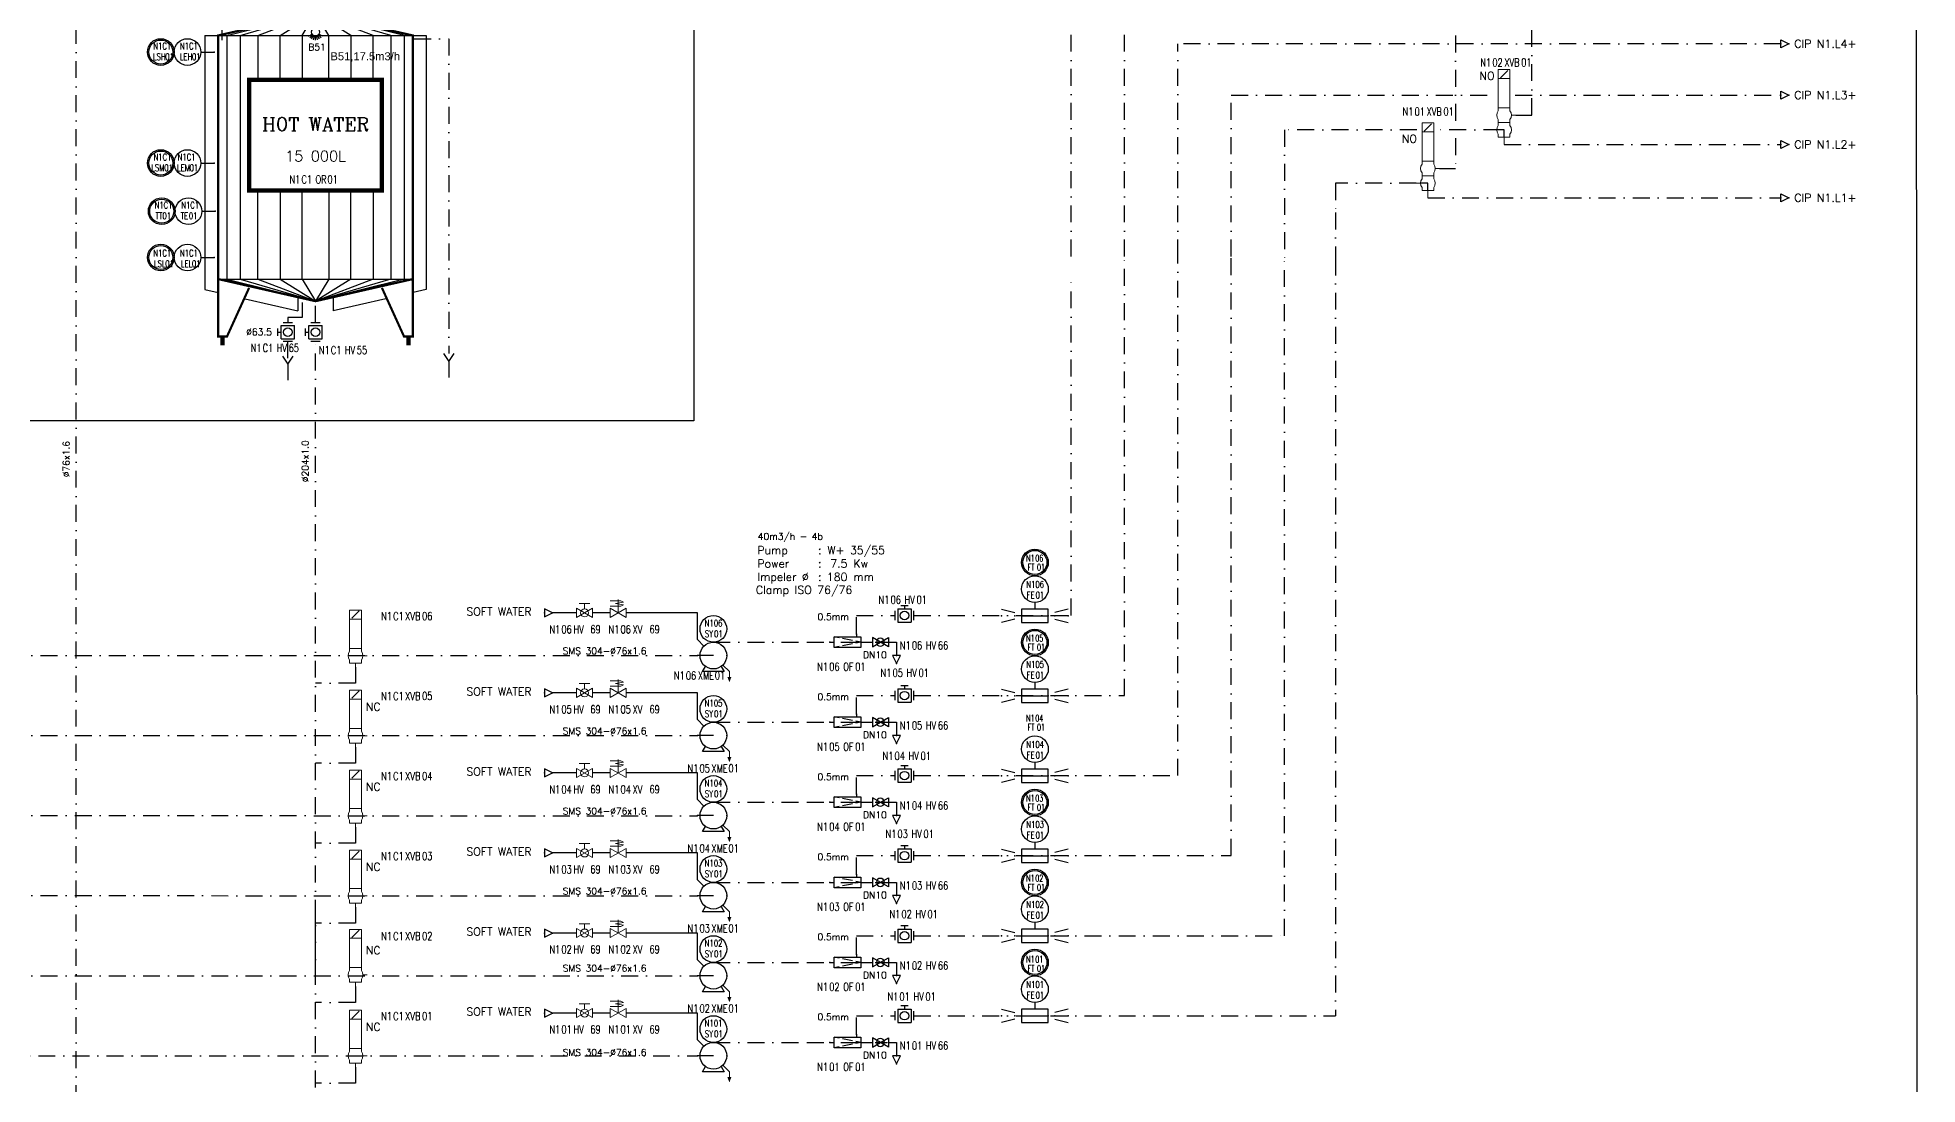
# Model space of a CAD drawing. Header units: inches. Extents: x 23270 to 25019, y 26221 to 27412.
# Drawn here: x 24314 to 25019, y 26542 to 26934 of the extents above; entities that cross this region are included whole.
import ezdxf
from ezdxf.enums import TextEntityAlignment as Align

# ---------------------------------------------------------------- set-up
doc = ezdxf.new("R2010")
doc.units = ezdxf.units.IN
doc.header["$MEASUREMENT"] = 0
for name, pattern in [('ACAD_ISO02W100', [15, 12, -3]), ('DASHDOT', [25.4, 12.7, -6.35, 0, -6.35]), ('DASHDOT2', [12.7, 6.35, -3.175, 0, -3.175])]:
    doc.linetypes.add(name, pattern=pattern)
for name, color, linetype, lineweight in [('19 Pipe Process', 30, 'Continuous', 30), ('31 Equipment', 7, 'Continuous', 9), ('33 Instruments Labels', 7, 'Continuous', 9), ('40 TXT Data', 7, 'Continuous', 9)]:
    doc.layers.add(name, color=color, linetype=linetype, lineweight=lineweight)
for name, color, linetype in [('DIAMETRE', 7, 'Continuous'), ('FUTUR', 253, 'DASHDOT'), ('LIBELLE-INSTRUM', 7, 'Continuous'), ('MATERIEL-DIVERS', 7, 'Continuous'), ('POMPES', 7, 'Continuous'), ('REPERES', 7, 'Continuous'), ('Skid', 5, 'Continuous'), ('techn-data', 7, 'Continuous'), ('TEXTES', 7, 'Continuous'), ('TITRE', 7, 'Continuous'), ('TUYAUTERIE-EAU UTILITES FROIDE', 142, 'Continuous'), ('TUYAUTERIE-EGOUT', 32, 'Continuous'), ('TUYAUTERIE-NEP', 4, 'DASHDOT2'), ('TUYAUTERIE-PROCESS', 30, 'Continuous'), ('TXT_ENG', 7, 'Continuous'), ('TXT_FR', 7, 'Continuous'), ('VANNES', 7, 'Continuous')]:
    doc.layers.add(name, color=color, linetype=linetype)
doc.layers.get('33 Instruments Labels').off()
doc.layers.get('REPERES').off()
doc.styles.add('ROMANC', font='romanc')
doc.styles.add('ROMANS', font='ROMANS.SHX')
doc.styles.get("Standard").update_dxf_attribs({"font": 'arial.ttf'})

# ---------------------------------------------------------------- blocks, each defined once
blk = doc.blocks.new('FLE23')
at = {"color": 7}
for p, q in [((0, -1.5), (0, 1.5)), ((0, 1.5), (3, 0)), ((3, 0), (0, -1.5))]:
    blk.add_line(p, q, dxfattribs=at)
at = {"layer": 'MATERIEL-DIVERS', "color": 2}
for p in [(0, 0), (3, 0)]:
    blk.add_point(p, dxfattribs=at)
at = {"layer": 'MATERIEL-DIVERS', "color": 7, "extrusion": (-1, 0, 0)}
blk.add_point((0, 0), dxfattribs=at)
at = {"layer": 'MATERIEL-DIVERS', "color": 7, "extrusion": (1, 0, 0)}
blk.add_point((3, 0), dxfattribs=at)
blk = doc.blocks.new('SFILT')
at = {"color": 7}
for p, q in [((-10, 0), (-8.33, 0)), ((1.67, 2), (-8.33, 2)), ((-8.33, 2), (-8.33, -2)), ((-6.5, 1.63), (-8.33, 2)), ((-1.5, 0.63), (-5.17, 1.37)), ((1.67, 0), (-0.17, 0.37)), ((1.67, 0), (-0.17, -0.37)), ((1.67, -2), (1.67, 2)), ((-6.5, -1.63), (-8.33, -2)), ((-8.33, -2), (1.67, -2)), ((-1.5, -0.63), (-5.17, -1.37)), ((0, -3), (0, -2))]:
    blk.add_line(p, q, dxfattribs=at)
at = {"color": 7, "extrusion": (-1, 0, 0)}
blk.add_point((-10, 0), dxfattribs=at)
at = {"color": 7, "extrusion": (0, -1, 0)}
blk.add_point((0, -3), dxfattribs=at)
blk = doc.blocks.new('PUMPCENP')
at = {"color": 7}
for p, q in [((0, 0), (-6, 0)), ((-4.04, -6), (-2.93, -4.05)), ((3.99, -6), (-4.04, -6)), ((2.92, -4.06), (3.99, -6))]:
    blk.add_line(p, q, dxfattribs=at)
blk.add_circle((0, 0), 5, dxfattribs=at)
at = {"color": 7, "extrusion": (-1, 0, 0)}
blk.add_point((-6, 0), dxfattribs=at)
at = {"color": 7, "extrusion": (1, 0, 0)}
blk.add_point((0, 5), dxfattribs=at)
at = {"color": 7, "extrusion": (0, 1, 0)}
blk.add_point((5, 0), dxfattribs=at)
blk = doc.blocks.new('INSTR-M-L-SY')
at = {"layer": 'MATERIEL-DIVERS', "color": 7}
blk.add_circle((0, 0), 5, dxfattribs=at)
blk = doc.blocks.new('INSTR-M-L-FE')
at = {"color": 7}
for p, q in [((0, -5), (0, -7.5)), ((-5, -7.5), (-5, -7.5)), ((-5, -7.5), (-5, -12.5)), ((5, -7.5), (-5, -7.5)), ((-5, -10), (5, -10)), ((-5, -12.5), (5, -12.5)), ((5, -12.5), (5, -7.5))]:
    blk.add_line(p, q, dxfattribs=at)
blk.add_circle((0, 0), 5, dxfattribs=at)
at = {"color": 7, "extrusion": (-1, 0, 0)}
blk.add_point((-5, -10), dxfattribs=at)
at = {"color": 7, "extrusion": (1, 0, 0)}
blk.add_point((5, -10), dxfattribs=at)
blk = doc.blocks.new('INSTR-F-L-FT')
at = {"layer": 'MATERIEL-DIVERS'}
for radius in [5, 4.5]:
    blk.add_circle((0, 0), radius, dxfattribs=at)
blk = doc.blocks.new('CR')
at = {"color": 7}
for p, q in [((-2.5, 2.5), (2.5, 1.25)), ((2.5, 1.25), (2.5, 1.25)), ((2.5, -1.25), (-2.5, -2.5))]:
    blk.add_line(p, q, dxfattribs=at)
at = {"color": 7, "extrusion": (-1, 0, 0)}
blk.add_point((-2.5, 0), dxfattribs=at)
at = {"color": 7, "extrusion": (1, 0, 0)}
blk.add_point((2.5, 0), dxfattribs=at)
blk = doc.blocks.new('INSTR-F-L-LS')
at = {"layer": 'MATERIEL-DIVERS'}
for radius in [5, 4.5]:
    blk.add_circle((0, 0), radius, dxfattribs=at)
at = {"layer": 'LIBELLE-INSTRUM', "style": 'ROMANS', "width": 0.8}
blk.add_attdef('LS?', text='', height=3, dxfattribs=at).set_placement((0, 0), align=Align.MIDDLE)
blk = doc.blocks.new('INSTR-M-L-LE')
at = {"color": 7, "extrusion": (0, -1, 0)}
blk.add_point((0, -10), dxfattribs=at)
at = {"layer": 'MATERIEL-DIVERS', "color": 7}
blk.add_line((0, -5), (0, -10), dxfattribs=at)
blk.add_circle((0, 0), 5, dxfattribs=at)
at = {"layer": 'LIBELLE-INSTRUM', "style": 'ROMANS', "width": 0.8}
blk.add_attdef('LE?', text='', height=3, dxfattribs=at).set_placement((0, 0), align=Align.MIDDLE)
blk = doc.blocks.new('VALVBUTT A BRIDES')
at = {"layer": 'VANNES'}
for p, q in [((-3.5, -1.73), (-3.5, 1.74)), ((-2.5, 2.5), (-2.5, -2.5)), ((-2.5, 2.5), (2.5, 2.5)), ((-1.4, 3.77), (1.4, 3.77)), ((0, 3.77), (0, 2.5)), ((2.5, 2.5), (2.5, -2.5)), ((3.5, -1.73), (3.5, 1.74)), ((-2.5, -2.5), (2.5, -2.5))]:
    blk.add_line(p, q, dxfattribs=at)
blk.add_circle((0, 0), 1.6, dxfattribs=at)
blk = doc.blocks.new('APV-VLV-SSEAT-SW41-3')
at = {"layer": '31 Equipment', "ltscale": 38}
for p, q in [((1.25, 15.25), (-1.25, 12.75)), ((-2, 2.5), (-2, 1.5)), ((2, 2.5), (2, 1.5)), ((2.5, 0), (4, 0)), ((-2, -2.5), (-2, -1.5)), ((2, -2.5), (-2, -2.5)), ((-2, -2.5), (2, -2.5)), ((0, -2.5), (0, -5)), ((2, -2.5), (2, -1.5))]:
    blk.add_line(p, q, dxfattribs=at)
for points in [[(-2, 12.5), (2, 12.5), (2, 15.5), (-2, 15.5)], [(-2, 2.5), (2, 2.5), (2, 12.5), (-2, 12.5)]]:
    blk.add_lwpolyline(points, close=True, dxfattribs=at)
for start, end in [(143.1301, 216.8699), (323.1301, 36.8699)]:
    blk.add_arc((0, 0), 2.5, start, end, dxfattribs=at)
blk = doc.blocks.new('APV-VLV-SSEAT-SW43-41')
at = {"layer": '31 Equipment', "ltscale": 38}
for p, q in [((1.25, 20.25), (-1.25, 17.75)), ((-2, 7.5), (-2, 6.5)), ((2, 7.5), (2, 6.5)), ((-2.5, 0), (-4, 0)), ((-2, 2.5), (-2, 3.5)), ((-2, 2.5), (2, 2.5)), ((-2, 2.5), (-2, 1.5)), ((2, 2.5), (2, 3.5)), ((2, 2.5), (2, 1.5)), ((2.5, 5), (4, 5)), ((-2, -1.5), (-2, -2.5)), ((-2, -2.5), (2, -2.5)), ((0, -2.5), (0, -5)), ((2, -1.5), (2, -2.5))]:
    blk.add_line(p, q, dxfattribs=at)
at = {"layer": '31 Equipment', "lineweight": 30}
for p, q in [((0, 0), (-2.5, 0)), ((0, -2.5), (0, 0))]:
    blk.add_line(p, q, dxfattribs=at)
at = {"layer": '31 Equipment', "ltscale": 38}
for points in [[(-2, 17.5), (2, 17.5), (2, 20.5), (-2, 20.5)], [(-2, 7.5), (2, 7.5), (2, 17.5), (-2, 17.5)]]:
    blk.add_lwpolyline(points, close=True, dxfattribs=at)
for centre, start, end in [((0, 5), 143.1301, 216.8699), ((0, 5), 323.1301, 36.8699), ((0, 0), 143.1301, 216.8699), ((0, 0), 323.1301, 36.8699)]:
    blk.add_arc(centre, 2.5, start, end, dxfattribs=at)
blk = doc.blocks.new('INSTR-F-L-TT')
at = {"layer": 'MATERIEL-DIVERS'}
for radius in [5, 4.5]:
    blk.add_circle((0, 0), radius, dxfattribs=at)
blk = doc.blocks.new('INSTR-M-L-TE')
at = {"color": 7, "extrusion": (0, -1, 0)}
blk.add_point((0, -10), dxfattribs=at)
at = {"layer": 'MATERIEL-DIVERS', "color": 7}
blk.add_line((0, -5), (0, -10), dxfattribs=at)
blk.add_circle((0, 0), 5, dxfattribs=at)
at = {"layer": 'LIBELLE-INSTRUM', "style": 'ROMANS', "width": 0.8, "flags": 8}
blk.add_attdef('TE', text='', height=3, dxfattribs=at).set_placement((0, 0), align=Align.MIDDLE)
blk = doc.blocks.new('SPB')
at = {"color": 7}
for p, q in [((0, -6), (0, 0)), ((-2.598, -9), (-1.302, -8.25)), ((-2.124, -9.624), (-1.062, -8.562)), ((-1.5, -10.098), (-0.75, -8.802)), ((-0.774, -10.398), (-0.39, -8.952)), ((0, -10.5), (0, -9)), ((0.774, -10.398), (0.39, -8.952)), ((1.5, -10.098), (0.75, -8.802)), ((2.124, -9.624), (1.062, -8.562)), ((2.598, -9), (1.302, -8.25))]:
    blk.add_line(p, q, dxfattribs=at)
blk.add_circle((0, -7.5), 1.5, dxfattribs=at)
at = {"color": 7, "extrusion": (0, 1, 0)}
blk.add_point((0, 0), dxfattribs=at)
blk = doc.blocks.new('12M3I')
at = {"color": 7}
for p, q in [((-33.2, 116.2), (0, 124.5)), ((-28.22, 116.2), (0, 124.5)), ((-21.58, 116.2), (0, 124.5)), ((-13.28, 116.2), (0, 124.5)), ((-4.98, 116.2), (0, 124.5)), ((4.98, 116.2), (0, 124.5)), ((13.28, 116.2), (0, 124.5)), ((21.58, 116.2), (0, 124.5)), ((28.22, 116.2), (0, 124.5)), ((33.2, 116.2), (0, 124.5)), ((-41.5, 116.2), (41.5, 116.2)), ((-41.5, 116.2), (-41.5, 20.92)), ((-33.2, 116.2), (-33.2, 24.9)), ((-28.22, 116.2), (-28.22, 24.9)), ((-21.58, 116.2), (-21.58, 99.6)), ((-13.28, 99.6), (-13.28, 116.2)), ((-4.98, 116.2), (-4.98, 99.6)), ((4.98, 99.6), (4.98, 116.2)), ((13.28, 116.2), (13.28, 99.6)), ((21.58, 99.6), (21.58, 116.2)), ((28.22, 116.2), (28.22, 24.9)), ((33.2, 116.2), (33.2, 24.9)), ((41.5, 116.2), (41.5, 20.92)), ((-21.58, 24.9), (-21.58, 58.1)), ((-13.28, 58.1), (-13.28, 24.9)), ((-4.98, 24.9), (-4.98, 58.1)), ((4.98, 58.1), (4.98, 24.9)), ((13.28, 24.9), (13.28, 58.1)), ((21.58, 58.1), (21.58, 24.9)), ((-36.52, 24.9), (36.52, 24.9)), ((-33.2, 24.9), (0, 16.6)), ((-28.22, 24.9), (0, 16.6)), ((-21.58, 24.9), (0, 16.6)), ((-13.28, 24.9), (0, 16.6)), ((-4.98, 24.9), (0, 16.6)), ((33.2, 24.9), (0, 16.6)), ((28.22, 24.9), (0, 16.6)), ((21.58, 24.9), (0, 16.6)), ((13.28, 24.9), (0, 16.6)), ((4.98, 24.9), (0, 16.6)), ((-41.5, 20.92), (-36.55, 19.8)), ((-26.36, 17.48), (-6.64, 13)), ((-6.64, 18.26), (-6.64, 13)), ((6.64, 18.26), (6.64, 13)), ((26.36, 17.48), (6.64, 13)), ((41.5, 20.92), (36.55, 19.8))]:
    blk.add_line(p, q, dxfattribs=at)
for points, const_width in [([(-24.9, 21.58), (-33.2, 3.32), (-36.52, 3.32), (-36.52, 116.2), (0, 124.5), (36.52, 116.2), (36.52, 3.32), (33.2, 3.32), (24.9, 21.58)], 0.83), ([(-36.52, 24.9), (0, 16.6), (36.52, 24.9)], 0.83), ([(-34.86, 3.32), (-34.86, 0)], 1.66), ([(34.86, 3.32), (34.86, 0)], 1.66)]:
    blk.add_lwpolyline(points, dxfattribs=dict(at, const_width=const_width))
at = {"color": 7, "const_width": 1.66}
blk.add_lwpolyline([(-24.9, 99.6), (24.9, 99.6), (24.9, 58.1), (-24.9, 58.1)], close=True, dxfattribs=at)
at = {"layer": 'TUYAUTERIE-PROCESS', "color": 7, "extrusion": (0, 1, 0)}
blk.add_point((0, 125), dxfattribs=at)
at = {"layer": 'TUYAUTERIE-PROCESS', "color": 2}
for p in [(0, 125), (0, 16.6)]:
    blk.add_point(p, dxfattribs=at)
at = {"layer": 'TUYAUTERIE-PROCESS', "color": 7, "extrusion": (0, -1, 0)}
blk.add_point((0, 16.6), dxfattribs=at)
at = {"layer": 'MATERIEL-DIVERS'}
blk.add_blockref('SPB', (0, 125), dxfattribs=at)
blk = doc.blocks.new('APV-PMP-GEN-FLUSH-1')
at = {"layer": '31 Equipment', "color": 7}
for p, q in [((-3.54, 3.54), (-6, 6)), ((5.99, -6), (3.53, -3.54))]:
    blk.add_line(p, q, dxfattribs=at)
at = {"layer": '31 Equipment', "linetype": 'ACAD_ISO02W100', "ltscale": 38}
blk.add_line((6, -6), (6, -8), dxfattribs=at)
at = {"layer": '31 Equipment'}
blk.add_lwpolyline([(6, -10, 0, 1.5, 0), (6, -8, 1.5, 1.5, 0)], format="xyseb", dxfattribs=at)
blk = doc.blocks.new('APV-VLVM-BALL-KHV+MF-1')
at = {"layer": '31 Equipment', "ltscale": 38}
for p, q in [((-3, 0), (-4, 0)), ((3, 0), (4, 0))]:
    blk.add_line(p, q, dxfattribs=at)
at = {"layer": '31 Equipment'}
for p, q in [((-3, 1.734), (-3, -1.734)), ((-3, -1.734), (3, 1.734)), ((3, -1.734), (-3, 1.734)), ((-2, 3.5), (2, 3.5)), ((0, 1.5), (0, 3.5)), ((3, 1.734), (3, -1.734))]:
    blk.add_line(p, q, dxfattribs=at)
blk.add_circle((0, 0), 1.5, dxfattribs=at)
blk = doc.blocks.new('APV-VLV-SOLV-22-1')
at = {"layer": '31 Equipment', "ltscale": 38}
for p, q in [((-3, 0), (-4, 0)), ((3, 0), (4, 0))]:
    blk.add_line(p, q, dxfattribs=at)
at = {"layer": '31 Equipment'}
for p, q in [((-3, 1.734), (-3, -1.734)), ((-3, -1.734), (3, 1.734)), ((3, -1.734), (-3, 1.734)), ((3, 1.734), (3, -1.734))]:
    blk.add_line(p, q, dxfattribs=at)
at = {"layer": '31 Equipment', "linetype": 'ACAD_ISO02W100', "ltscale": 38}
for p, q in [((-1, 4.5), (-2, 4)), ((-2, 4), (1, 3.5)), ((-2, 3), (1, 3.5)), ((-1, 2.5), (-2, 3)), ((3, 4.5), (-1, 4.5)), ((3, 2.5), (-1, 2.5)), ((0, 0), (0, 5))]:
    blk.add_line(p, q, dxfattribs=at)
blk = doc.blocks.new('VALVBALL')
at = {"color": 7}
for p, q in [((-3, 1.734), (-3, -1.734)), ((-3, -1.734), (3, 1.734)), ((3, -1.734), (-3, 1.734)), ((3, 1.734), (3, -1.734))]:
    blk.add_line(p, q, dxfattribs=at)
blk.add_circle((0, 0), 1.5, dxfattribs=at)
at = {"color": 7, "extrusion": (-1, 0, 0)}
blk.add_point((-3, 0), dxfattribs=at)
at = {"color": 7, "extrusion": (1, 0, 0)}
blk.add_point((3, 0), dxfattribs=at)
blk = doc.blocks.new('REPINS2')
at = {"layer": 'TEXTES', "style": 'ROMANS', "width": 0.7}
for tag, p in [('ZONE', (-3.35, 0.8)), ('SOUSZONE', (0.05, 0.8)), ('NUM', (0.7, -2.6))]:
    blk.add_attdef(tag, p, '', height=2.5, dxfattribs=at)
blk.add_attdef('ELEMENT', text='', height=2.5, dxfattribs=at).set_placement((-1.56, -2.59), align=Align.CENTER)
blk = doc.blocks.new('REPNORM')
at = {"layer": 'TEXTES', "style": 'ROMANS', "width": 0.75}
for tag, p in [('ZONE', (-9.75, -1.25)), ('SOUSZONE', (-5.25, -1.25)), ('ELEMENT', (0, -1.25)), ('NUM', (4.5, -1.25))]:
    blk.add_attdef(tag, p, '', height=3, dxfattribs=at)
blk = doc.blocks.new('REPNORM1')
at = {"layer": 'TEXTES', "style": 'ROMANS', "width": 0.75}
for tag, p in [('ZONE', (-9.75, -1.25)), ('SOUSZONE', (-5.25, -1.25)), ('ELEMENT', (-0.75, -1.25)), ('NUM', (5.59, -1.22))]:
    blk.add_attdef(tag, p, '', height=3, dxfattribs=at)
blk = doc.blocks.new('REPINS')
at = {"layer": 'TEXTES', "style": 'ROMANS', "width": 0.75}
for tag, p in [('ZONE', (-3.3, 1)), ('SOUSZONE', (0.1, 1)), ('NUM', (0.2, -3))]:
    blk.add_attdef(tag, p, '', height=2.5, dxfattribs=at)
blk.add_attdef('ELEMENT', text='', height=2.5, dxfattribs=at).set_placement((-0.2, -3), align=Align.RIGHT)
blk = doc.blocks.new('TEXT-PUMP_caract_ANGLAIS')
at = {"layer": 'techn-data', "style": 'ROMANS'}
for s, p in [('Pump', (-22, 9)), ('Power', (-22, 4)), ('Impeler %%C', (-22, -1)), ('Kw', (14, 4)), ('mm', (14, -1))]:
    blk.add_text(s, height=3, dxfattribs=at).set_placement(p)
for p in [(2, 9), (2, 4), (2, -1)]:
    blk.add_text(':', height=3, dxfattribs=at).set_placement(p, align=Align.RIGHT)
blk.add_attdef('Type', (4.23, 9), '', height=3, dxfattribs=at)
for tag, p in [('Pui', (11.76, 4)), ('Dia', (11.76, -1))]:
    blk.add_attdef(tag, text='', height=3, dxfattribs=at).set_placement(p, align=Align.RIGHT)

msp = doc.modelspace()

# ---------------------------------------------------------------- linework, layer by layer
at = {"layer": 'Skid'}
msp.add_lwpolyline([(25019.02, 26403.84), (25018.38, 27351.07), (23269.68, 27351.07), (23269.68, 27098.07), (24560.4, 27098.07), (24560.4, 26790.67), (23280.37, 26790.67), (23280.37, 26220.87)], dxfattribs=at)
at = {"layer": 'TUYAUTERIE-EAU UTILITES FROIDE'}
for p, q in [((24516.4, 26718.67), (24507.4, 26718.67)), ((24528.96, 26718.67), (24522.4, 26718.67)), ((24561.68, 26718.67), (24534.96, 26718.67)), ((24561.68, 26708.67), (24561.68, 26718.67)), ((24516.39, 26688.67), (24507.39, 26688.67)), ((24528.96, 26688.67), (24522.39, 26688.67)), ((24561.68, 26688.67), (24534.96, 26688.67)), ((24561.68, 26678.67), (24561.68, 26688.67)), ((24516.4, 26658.67), (24507.4, 26658.67)), ((24528.96, 26658.67), (24522.4, 26658.67)), ((24561.68, 26658.67), (24534.96, 26658.67)), ((24561.68, 26648.67), (24561.68, 26658.67)), ((24516.4, 26628.67), (24507.4, 26628.67)), ((24528.96, 26628.67), (24522.4, 26628.67)), ((24561.68, 26628.67), (24534.96, 26628.67)), ((24561.68, 26618.67), (24561.68, 26628.67)), ((24516.4, 26598.67), (24507.4, 26598.67)), ((24528.96, 26598.67), (24522.4, 26598.67)), ((24561.68, 26598.67), (24534.96, 26598.67)), ((24561.68, 26588.67), (24561.68, 26598.67)), ((24516.4, 26568.67), (24507.4, 26568.67)), ((24528.96, 26568.67), (24522.4, 26568.67)), ((24561.68, 26568.67), (24534.96, 26568.67)), ((24561.68, 26558.67), (24561.68, 26568.67))]:
    msp.add_line(p, q, dxfattribs=at)
at = {"layer": 'TUYAUTERIE-EGOUT'}
msp.add_line((24408.16, 26814.16), (24408.16, 26820.44), dxfattribs=at)
at = {"layer": 'TUYAUTERIE-NEP'}
for p, q in [((24845.92, 27319.08), (24845.92, 26885.3)), ((24701.74, 26852.3), (24701.74, 26972.05)), ((24328.86, 26394.43), (24328.86, 26949.12)), ((24383.54, 26933.42), (24383.54, 26949.12)), ((24721.74, 26852.3), (24721.74, 26952.05)), ((24455.54, 26933.94), (24468.54, 26933.94)), ((24468.54, 26933.94), (24468.54, 26815.94)), ((24741.74, 26852.3), (24741.74, 26932.05)), ((24967.85, 26932.05), (24741.74, 26932.05)), ((24761.74, 26852.3), (24761.74, 26912.8)), ((24761.74, 26912.8), (24859.89, 26912.8)), ((24868.29, 26912.8), (24967.85, 26912.8)), ((24868.49, 26905.3), (24874.49, 26905.3)), ((24781.74, 26899.8), (24781.74, 26851.8)), ((24831.32, 26899.8), (24781.74, 26899.8)), ((24862.69, 26899.8), (24839.72, 26899.8)), ((24864.09, 26894.3), (24967.85, 26894.3)), ((24839.92, 26885.3), (24845.92, 26885.3)), ((24831.12, 26879.8), (24800.85, 26879.8)), ((24800.85, 26879.8), (24800.85, 26868.8)), ((24800.85, 26868.8), (24800.85, 26851.53)), ((24835.52, 26874.3), (24967.85, 26874.3)), ((24721.74, 26687.67), (24721.74, 26852.3)), ((24741.74, 26657.67), (24741.74, 26852.3)), ((24761.74, 26627.67), (24761.74, 26852.3)), ((24781.74, 26597.67), (24781.74, 26851.8)), ((24800.85, 26851.53), (24800.85, 26567.67)), ((24701.74, 26717.67), (24701.74, 26845.3)), ((24413.51, 26834.99), (24413.51, 26829.4)), ((24418.54, 26827.44), (24418.54, 26833.94)), ((24413.51, 26829.4), (24408.16, 26829.4)), ((24408.16, 26829.4), (24408.16, 26827.44)), ((24418.53, 26528), (24418.54, 26820.44)), ((24406.16, 26814.88), (24408.16, 26811.88)), ((24408.16, 26811.88), (24410.16, 26814.88)), ((24466.54, 26815.94), (24468.54, 26812.94)), ((24468.54, 26812.94), (24470.54, 26815.94)), ((24468.54, 26812.94), (24468.54, 26806.94)), ((24408.16, 26811.88), (24408.16, 26805.88)), ((24621.28, 26710.67), (24621.28, 26717.67)), ((24621.28, 26717.67), (24635.82, 26717.67)), ((24642.82, 26717.67), (24701.74, 26717.67)), ((24567.68, 26707.67), (24602.68, 26707.67)), ((24602.68, 26707.67), (24633.82, 26707.67)), ((24622.95, 26707.67), (24627.28, 26707.67)), ((24633.28, 26707.67), (24636.28, 26707.67)), ((24636.28, 26707.67), (24636.28, 26702.71)), ((23918.69, 26702.67), (24561.68, 26702.67)), ((24433.53, 26698.32), (24433.53, 26692.32)), ((24433.53, 26692.32), (24418.53, 26692.32)), ((24621.28, 26680.67), (24621.28, 26687.67)), ((24621.28, 26687.67), (24635.82, 26687.67)), ((24642.82, 26687.67), (24721.74, 26687.67)), ((23918.69, 26672.67), (24561.68, 26672.67)), ((24567.68, 26677.67), (24602.68, 26677.67)), ((24602.68, 26677.67), (24633.82, 26677.67)), ((24622.95, 26677.67), (24627.28, 26677.67)), ((24633.28, 26677.67), (24636.28, 26677.67)), ((24636.28, 26677.67), (24636.28, 26672.71)), ((24433.53, 26668.32), (24433.53, 26662.32)), ((24433.53, 26662.32), (24418.53, 26662.32)), ((24621.28, 26650.67), (24621.28, 26657.67)), ((24621.28, 26657.67), (24635.82, 26657.67)), ((24642.82, 26657.67), (24741.74, 26657.67)), ((24567.68, 26647.67), (24602.68, 26647.67)), ((24602.68, 26647.67), (24633.82, 26647.67)), ((24622.95, 26647.67), (24627.28, 26647.67)), ((24633.28, 26647.67), (24636.28, 26647.67)), ((24636.28, 26647.67), (24636.28, 26642.71)), ((23918.69, 26642.78), (24561.68, 26642.63)), ((24433.53, 26638.32), (24433.53, 26632.32)), ((24433.53, 26632.32), (24418.53, 26632.32)), ((24621.28, 26620.67), (24621.28, 26627.67)), ((24621.28, 26627.67), (24635.82, 26627.67)), ((24642.82, 26627.67), (24761.74, 26627.67)), ((24567.68, 26617.67), (24602.68, 26617.67)), ((24602.68, 26617.67), (24633.82, 26617.67)), ((24622.95, 26617.67), (24627.28, 26617.67)), ((24633.28, 26617.67), (24636.28, 26617.67)), ((24636.28, 26617.67), (24636.28, 26612.71)), ((23918.69, 26612.73), (24561.68, 26612.65)), ((24418.53, 26585.67), (24418.53, 26609.67)), ((24433.53, 26608.32), (24433.53, 26602.32)), ((24433.53, 26602.32), (24418.53, 26602.32)), ((24621.28, 26590.67), (24621.28, 26597.67)), ((24621.28, 26597.67), (24635.82, 26597.67)), ((24642.82, 26597.67), (24781.74, 26597.67)), ((24567.68, 26587.67), (24602.68, 26587.67)), ((24602.68, 26587.67), (24633.82, 26587.67)), ((24622.95, 26587.67), (24627.28, 26587.67)), ((24633.28, 26587.67), (24636.28, 26587.67)), ((24636.28, 26587.67), (24636.28, 26582.71)), ((23918.69, 26582.67), (24561.68, 26582.67)), ((24433.53, 26572.67), (24418.53, 26572.67)), ((24433.53, 26578.67), (24433.53, 26572.67)), ((24433.53, 26578.67), (24433.53, 26572.67)), ((24621.28, 26560.67), (24621.28, 26567.67)), ((24621.28, 26567.67), (24635.82, 26567.67)), ((24642.82, 26567.67), (24800.85, 26567.67)), ((23917.85, 26552.67), (24561.68, 26552.67)), ((24567.68, 26557.67), (24602.68, 26557.67)), ((24602.68, 26557.67), (24632.82, 26557.67)), ((24622.95, 26557.67), (24627.28, 26557.67)), ((24633.28, 26557.67), (24636.28, 26557.67)), ((24636.28, 26557.67), (24636.28, 26552.71)), ((24433.53, 26548.32), (24433.53, 26542.32)), ((24433.53, 26542.32), (24418.53, 26542.32))]:
    msp.add_line(p, q, dxfattribs=at)
msp.add_lwpolyline([(24874.49, 26905.3), (24874.49, 27276.55)], dxfattribs=at)

# ---------------------------------------------------------------- block references
at = {"layer": '19 Pipe Process'}
msp.add_blockref('12M3I', (24418.54, 26818.94), dxfattribs=at)
at = {"layer": '31 Equipment', "xscale": -1}
for name, p in [('APV-VLVM-BALL-KHV+MF-1', (24519.4, 26718.67)), ('APV-VLV-SOLV-22-1', (24531.96, 26718.67)), ('APV-VLV-SOLV-22-1', (24531.96, 26688.67)), ('APV-VLVM-BALL-KHV+MF-1', (24519.39, 26688.67)), ('APV-VLVM-BALL-KHV+MF-1', (24519.4, 26658.67)), ('APV-VLV-SOLV-22-1', (24531.96, 26658.67)), ('APV-VLVM-BALL-KHV+MF-1', (24519.4, 26628.67)), ('APV-VLV-SOLV-22-1', (24531.96, 26628.67)), ('APV-VLVM-BALL-KHV+MF-1', (24519.4, 26598.67)), ('APV-VLV-SOLV-22-1', (24531.96, 26598.67)), ('APV-VLV-SOLV-22-1', (24531.96, 26568.67)), ('APV-VLVM-BALL-KHV+MF-1', (24519.4, 26568.67))]:
    msp.add_blockref(name, p, dxfattribs=at)
at = {"layer": '31 Equipment'}
for p in [(24567.68, 26702.67), (24567.68, 26672.67), (24567.68, 26642.67), (24567.68, 26612.67), (24567.68, 26582.67), (24567.68, 26552.67)]:
    msp.add_blockref('APV-PMP-GEN-FLUSH-1', p, dxfattribs=at)
at = {"layer": '33 Instruments Labels', "linetype": 'DASHDOT'}
msp.add_blockref('INSTR-F-L-FT', (24688.22, 26707.61), dxfattribs=at)
at = {"layer": 'FUTUR', "linetype": 'DASHDOT'}
for name, p in [('INSTR-F-L-FT', (24688.22, 26737.61)), ('INSTR-M-L-SY', (24567.68, 26562.67))]:
    msp.add_blockref(name, p, dxfattribs=at)
at = {"layer": 'MATERIEL-DIVERS'}
for name, p in [('INSTR-F-L-LS', (24360.54, 26928.94)), ('FLE23', (24967.85, 26932.05)), ('FLE23', (24967.85, 26912.8)), ('INSTR-F-L-LS', (24360.54, 26887.33)), ('FLE23', (24967.85, 26894.3)), ('FLE23', (24967.85, 26874.3)), ('INSTR-F-L-TT', (24360.89, 26869.26)), ('INSTR-F-L-LS', (24360.54, 26851.94)), ('INSTR-M-L-FE', (24688.22, 26727.61)), ('INSTR-M-L-SY', (24567.68, 26712.67)), ('INSTR-M-L-FE', (24688.22, 26697.61)), ('INSTR-M-L-SY', (24567.68, 26682.67)), ('INSTR-M-L-FE', (24688.22, 26667.61)), ('INSTR-M-L-SY', (24567.68, 26652.67)), ('INSTR-F-L-FT', (24688.22, 26647.61)), ('INSTR-M-L-FE', (24688.22, 26637.61)), ('INSTR-M-L-SY', (24567.68, 26622.67)), ('INSTR-F-L-FT', (24688.22, 26617.61)), ('INSTR-M-L-FE', (24688.22, 26607.61)), ('INSTR-M-L-SY', (24567.68, 26592.67)), ('INSTR-F-L-FT', (24688.22, 26587.61)), ('INSTR-M-L-FE', (24688.22, 26577.61))]:
    msp.add_blockref(name, p, dxfattribs=at)
at = {"layer": 'MATERIEL-DIVERS', "rotation": 90}
for name, p in [('INSTR-M-L-LE', (24370.54, 26928.94)), ('INSTR-M-L-LE', (24370.54, 26887.33)), ('INSTR-M-L-TE', (24370.89, 26869.26)), ('INSTR-M-L-LE', (24370.54, 26851.94))]:
    msp.add_blockref(name, p, dxfattribs=at)
at = {"layer": 'MATERIEL-DIVERS', "xscale": -1}
for name, p, rotation in [('FLE23', (24504.4, 26718.67), 180), ('SFILT', (24621.28, 26707.67), 180), ('FLE23', (24636.28, 26702.69), 90), ('FLE23', (24504.39, 26688.67), 180), ('SFILT', (24621.28, 26677.67), 180), ('FLE23', (24636.28, 26672.69), 90), ('FLE23', (24504.4, 26658.67), 180), ('SFILT', (24621.28, 26647.67), 180), ('FLE23', (24636.28, 26642.69), 90), ('FLE23', (24504.4, 26628.67), 180), ('SFILT', (24621.28, 26617.67), 180), ('FLE23', (24636.28, 26612.69), 90), ('FLE23', (24504.4, 26598.67), 180), ('SFILT', (24621.28, 26587.67), 180), ('FLE23', (24636.28, 26582.69), 90), ('FLE23', (24504.4, 26568.67), 180), ('SFILT', (24621.28, 26557.67), 180), ('FLE23', (24636.28, 26552.69), 90)]:
    msp.add_blockref(name, p, dxfattribs=dict(at, rotation=rotation))
at = {"layer": 'POMPES'}
for p in [(24567.68, 26702.67), (24567.68, 26672.67), (24567.68, 26642.67), (24567.68, 26612.67), (24567.68, 26582.67), (24567.68, 26552.67)]:
    msp.add_blockref('PUMPCENP', p, dxfattribs=at)
at = {"layer": 'REPERES'}
ref = msp.add_blockref('REPINS2', (24361.54, 26928.94), dxfattribs=at)
ref.add_attrib('ZONE', 'N1', (24357.74, 26929.94), dxfattribs={"layer": 'TEXTES', "height": 2.5, "style": 'ROMANS', "width": 0.75})
ref.add_attrib('SOUSZONE', 'C1', (24361.14, 26929.94), dxfattribs={"layer": 'TEXTES', "height": 2.5, "style": 'ROMANS', "width": 0.75})
ref.add_attrib('ELEMENT', 'LSH', dxfattribs={"layer": 'TEXTES', "height": 2.5, "style": 'ROMANS', "width": 0.75}).set_placement((24362.34, 26925.94), align=Align.RIGHT)
ref.add_attrib('NUM', '01', (24362.24, 26925.94), dxfattribs={"layer": 'TEXTES', "height": 2.5, "style": 'ROMANS', "width": 0.75})
ref = msp.add_blockref('REPINS2', (24371.54, 26928.94), dxfattribs=at)
ref.add_attrib('ZONE', 'N1', (24367.74, 26929.94), dxfattribs={"layer": 'TEXTES', "height": 2.5, "style": 'ROMANS', "width": 0.75})
ref.add_attrib('SOUSZONE', 'C1', (24371.14, 26929.94), dxfattribs={"layer": 'TEXTES', "height": 2.5, "style": 'ROMANS', "width": 0.75})
ref.add_attrib('ELEMENT', 'LEH', dxfattribs={"layer": 'TEXTES', "height": 2.5, "style": 'ROMANS', "width": 0.75}).set_placement((24372.34, 26925.94), align=Align.RIGHT)
ref.add_attrib('NUM', '01', (24372.24, 26925.94), dxfattribs={"layer": 'TEXTES', "height": 2.5, "style": 'ROMANS', "width": 0.75})
for name, p, values in [('REPNORM1', (24864.94, 26924.77), {'ZONE': 'N1', 'SOUSZONE': '02', 'ELEMENT': 'XVB', 'NUM': '01'}), ('REPNORM1', (24835.78, 26906.37), {'ZONE': 'N1', 'SOUSZONE': '01', 'ELEMENT': 'XVB', 'NUM': '01'}), ('REPNORM', (24418.54, 26880.94), {'ZONE': 'N1', 'SOUSZONE': 'C1', 'ELEMENT': 'OR', 'NUM': '01'}), ('REPNORM', (24403.98, 26817.77), {'ZONE': 'N1', 'SOUSZONE': 'C1', 'ELEMENT': 'HV', 'NUM': '65'}), ('REPNORM', (24429.54, 26816.94), {'ZONE': 'N1', 'SOUSZONE': 'C1', 'ELEMENT': 'HV', 'NUM': '55'}), ('REPINS2', (24688.29, 26737.13), {'ZONE': 'N1', 'SOUSZONE': '06', 'NUM': '01', 'ELEMENT': 'FT'}), ('REPINS', (24688.29, 26727.13), {'ZONE': 'N1', 'SOUSZONE': '06', 'ELEMENT': 'FE', 'NUM': '01'}), ('REPNORM1', (24452.91, 26717.21), {'ZONE': 'N1', 'SOUSZONE': 'C1', 'ELEMENT': 'XVB', 'NUM': '06'}), ('REPNORM1', (24515.97, 26712.26), {'ZONE': 'N1', 'SOUSZONE': '06', 'ELEMENT': 'HV', 'NUM': '69'}), ('REPNORM1', (24538.14, 26712.26), {'ZONE': 'N1', 'SOUSZONE': '06', 'ELEMENT': 'XV', 'NUM': '69'}), ('REPINS', (24567.75, 26712.6), {'ZONE': 'N1', 'SOUSZONE': '06', 'ELEMENT': 'SY', 'NUM': '01'}), ('REPNORM', (24647.35, 26706.23), {'ZONE': 'N1', 'SOUSZONE': '06', 'ELEMENT': 'HV', 'NUM': '66'}), ('REPINS2', (24688.29, 26707.13), {'ZONE': 'N1', 'SOUSZONE': '05', 'NUM': '01', 'ELEMENT': 'FT'}), ('REPNORM', (24616.38, 26698.24), {'ZONE': 'N1', 'SOUSZONE': '06', 'ELEMENT': 'OF', 'NUM': '01'}), ('REPINS', (24688.29, 26697.13), {'ZONE': 'N1', 'SOUSZONE': '05', 'ELEMENT': 'FE', 'NUM': '01'}), ('REPNORM1', (24562.63, 26694.95), {'ZONE': 'N1', 'SOUSZONE': '06', 'ELEMENT': 'XME', 'NUM': '01'}), ('REPNORM1', (24452.91, 26687.25), {'ZONE': 'N1', 'SOUSZONE': 'C1', 'ELEMENT': 'XVB', 'NUM': '05'}), ('REPINS', (24567.75, 26682.6), {'ZONE': 'N1', 'SOUSZONE': '05', 'ELEMENT': 'SY', 'NUM': '01'}), ('REPNORM1', (24515.97, 26682.26), {'ZONE': 'N1', 'SOUSZONE': '05', 'ELEMENT': 'HV', 'NUM': '69'}), ('REPNORM1', (24538.14, 26682.26), {'ZONE': 'N1', 'SOUSZONE': '05', 'ELEMENT': 'XV', 'NUM': '69'}), ('REPINS2', (24688.29, 26677.13), {'ZONE': 'N1', 'SOUSZONE': '04', 'NUM': '01', 'ELEMENT': 'FT'}), ('REPNORM', (24647.35, 26676.23), {'ZONE': 'N1', 'SOUSZONE': '05', 'ELEMENT': 'HV', 'NUM': '66'}), ('REPNORM', (24616.38, 26668.24), {'ZONE': 'N1', 'SOUSZONE': '05', 'ELEMENT': 'OF', 'NUM': '01'}), ('REPINS', (24688.29, 26667.13), {'ZONE': 'N1', 'SOUSZONE': '04', 'ELEMENT': 'FE', 'NUM': '01'}), ('REPNORM1', (24452.91, 26657.25), {'ZONE': 'N1', 'SOUSZONE': 'C1', 'ELEMENT': 'XVB', 'NUM': '04'}), ('REPNORM1', (24567.75, 26660.13), {'ZONE': 'N1', 'SOUSZONE': '05', 'ELEMENT': 'XME', 'NUM': '01'}), ('REPNORM1', (24515.97, 26652.26), {'ZONE': 'N1', 'SOUSZONE': '04', 'ELEMENT': 'HV', 'NUM': '69'}), ('REPNORM1', (24538.14, 26652.26), {'ZONE': 'N1', 'SOUSZONE': '04', 'ELEMENT': 'XV', 'NUM': '69'}), ('REPINS', (24567.75, 26652.6), {'ZONE': 'N1', 'SOUSZONE': '04', 'ELEMENT': 'SY', 'NUM': '01'}), ('REPINS2', (24688.29, 26647.13), {'ZONE': 'N1', 'SOUSZONE': '03', 'NUM': '01', 'ELEMENT': 'FT'}), ('REPNORM', (24647.35, 26646.23), {'ZONE': 'N1', 'SOUSZONE': '04', 'ELEMENT': 'HV', 'NUM': '66'}), ('REPNORM', (24616.38, 26638.24), {'ZONE': 'N1', 'SOUSZONE': '04', 'ELEMENT': 'OF', 'NUM': '01'}), ('REPINS', (24688.29, 26637.13), {'ZONE': 'N1', 'SOUSZONE': '03', 'ELEMENT': 'FE', 'NUM': '01'}), ('REPNORM1', (24452.91, 26627.25), {'ZONE': 'N1', 'SOUSZONE': 'C1', 'ELEMENT': 'XVB', 'NUM': '03'}), ('REPNORM1', (24567.75, 26630.13), {'ZONE': 'N1', 'SOUSZONE': '04', 'ELEMENT': 'XME', 'NUM': '01'}), ('REPNORM1', (24515.97, 26622.26), {'ZONE': 'N1', 'SOUSZONE': '03', 'ELEMENT': 'HV', 'NUM': '69'}), ('REPNORM1', (24538.14, 26622.26), {'ZONE': 'N1', 'SOUSZONE': '03', 'ELEMENT': 'XV', 'NUM': '69'}), ('REPINS', (24567.75, 26622.6), {'ZONE': 'N1', 'SOUSZONE': '03', 'ELEMENT': 'SY', 'NUM': '01'}), ('REPNORM', (24647.35, 26616.23), {'ZONE': 'N1', 'SOUSZONE': '03', 'ELEMENT': 'HV', 'NUM': '66'}), ('REPINS2', (24688.29, 26617.13), {'ZONE': 'N1', 'SOUSZONE': '02', 'NUM': '01', 'ELEMENT': 'FT'}), ('REPNORM', (24616.38, 26608.24), {'ZONE': 'N1', 'SOUSZONE': '03', 'ELEMENT': 'OF', 'NUM': '01'}), ('REPINS', (24688.29, 26607.13), {'ZONE': 'N1', 'SOUSZONE': '02', 'ELEMENT': 'FE', 'NUM': '01'}), ('REPNORM1', (24567.75, 26600.13), {'ZONE': 'N1', 'SOUSZONE': '03', 'ELEMENT': 'XME', 'NUM': '01'}), ('REPNORM1', (24452.91, 26597.25), {'ZONE': 'N1', 'SOUSZONE': 'C1', 'ELEMENT': 'XVB', 'NUM': '02'}), ('REPNORM1', (24515.97, 26592.26), {'ZONE': 'N1', 'SOUSZONE': '02', 'ELEMENT': 'HV', 'NUM': '69'}), ('REPNORM1', (24538.14, 26592.26), {'ZONE': 'N1', 'SOUSZONE': '02', 'ELEMENT': 'XV', 'NUM': '69'}), ('REPINS', (24567.75, 26592.6), {'ZONE': 'N1', 'SOUSZONE': '02', 'ELEMENT': 'SY', 'NUM': '01'}), ('REPNORM', (24647.35, 26586.23), {'ZONE': 'N1', 'SOUSZONE': '02', 'ELEMENT': 'HV', 'NUM': '66'}), ('REPINS2', (24688.29, 26586.76), {'ZONE': 'N1', 'SOUSZONE': '01', 'NUM': '01', 'ELEMENT': 'FT'}), ('REPNORM', (24616.38, 26578.24), {'ZONE': 'N1', 'SOUSZONE': '02', 'ELEMENT': 'OF', 'NUM': '01'}), ('REPINS', (24688.29, 26577.13), {'ZONE': 'N1', 'SOUSZONE': '01', 'ELEMENT': 'FE', 'NUM': '01'}), ('REPNORM1', (24452.91, 26567.25), {'ZONE': 'N1', 'SOUSZONE': 'C1', 'ELEMENT': 'XVB', 'NUM': '01'}), ('REPNORM1', (24567.75, 26570.13), {'ZONE': 'N1', 'SOUSZONE': '02', 'ELEMENT': 'XME', 'NUM': '01'}), ('REPINS', (24567.75, 26562.6), {'ZONE': 'N1', 'SOUSZONE': '01', 'ELEMENT': 'SY', 'NUM': '01'}), ('REPNORM1', (24515.97, 26562.26), {'ZONE': 'N1', 'SOUSZONE': '01', 'ELEMENT': 'HV', 'NUM': '69'}), ('REPNORM1', (24538.14, 26562.26), {'ZONE': 'N1', 'SOUSZONE': '01', 'ELEMENT': 'XV', 'NUM': '69'}), ('REPNORM', (24647.35, 26556.23), {'ZONE': 'N1', 'SOUSZONE': '01', 'ELEMENT': 'HV', 'NUM': '66'}), ('REPNORM', (24616.38, 26548.24), {'ZONE': 'N1', 'SOUSZONE': '01', 'ELEMENT': 'OF', 'NUM': '01'})]:
    msp.add_blockref(name, p, dxfattribs=at).add_auto_attribs(values)
ref = msp.add_blockref('REPINS2', (24361.63, 26887.33), dxfattribs=at)
ref.add_attrib('ZONE', 'N1', (24357.83, 26888.33), dxfattribs={"layer": 'TEXTES', "height": 2.5, "style": 'ROMANS', "width": 0.75})
ref.add_attrib('SOUSZONE', 'C1', (24361.23, 26888.33), dxfattribs={"layer": 'TEXTES', "height": 2.5, "style": 'ROMANS', "width": 0.75})
ref.add_attrib('ELEMENT', 'LSM', dxfattribs={"layer": 'TEXTES', "height": 2.5, "style": 'ROMANS', "width": 0.75}).set_placement((24361.88, 26884.33), align=Align.RIGHT)
ref.add_attrib('NUM', '01', (24361.87, 26884.33), dxfattribs={"layer": 'TEXTES', "height": 2.5, "style": 'ROMANS', "width": 0.75})
ref = msp.add_blockref('REPINS2', (24370.66, 26887.33), dxfattribs=at)
ref.add_attrib('ZONE', 'N1', (24366.86, 26888.33), dxfattribs={"layer": 'TEXTES', "height": 2.5, "style": 'ROMANS', "width": 0.75})
ref.add_attrib('SOUSZONE', 'C1', (24370.26, 26888.33), dxfattribs={"layer": 'TEXTES', "height": 2.5, "style": 'ROMANS', "width": 0.75})
ref.add_attrib('ELEMENT', 'LEM', dxfattribs={"layer": 'TEXTES', "height": 2.5, "style": 'ROMANS', "width": 0.75}).set_placement((24371.46, 26884.33), align=Align.RIGHT)
ref.add_attrib('NUM', '01', (24371.36, 26884.33), dxfattribs={"layer": 'TEXTES', "height": 2.5, "style": 'ROMANS', "width": 0.75})
ref = msp.add_blockref('REPINS2', (24362.02, 26869.26), dxfattribs=at)
ref.add_attrib('ZONE', 'N1', (24358.22, 26870.26), dxfattribs={"layer": 'TEXTES', "height": 2.5, "style": 'ROMANS', "width": 0.75})
ref.add_attrib('SOUSZONE', 'C1', (24361.62, 26870.26), dxfattribs={"layer": 'TEXTES', "height": 2.5, "style": 'ROMANS', "width": 0.75})
ref.add_attrib('ELEMENT', 'TT', dxfattribs={"layer": 'TEXTES', "height": 2.5, "style": 'ROMANS', "width": 0.75}).set_placement((24361.17, 26866.26), align=Align.RIGHT)
ref.add_attrib('NUM', '01', (24361.17, 26866.26), dxfattribs={"layer": 'TEXTES', "height": 2.5, "style": 'ROMANS', "width": 0.75})
ref = msp.add_blockref('REPINS2', (24372.02, 26869.26), dxfattribs=at)
ref.add_attrib('ZONE', 'N1', (24368.22, 26870.26), dxfattribs={"layer": 'TEXTES', "height": 2.5, "style": 'ROMANS', "width": 0.75})
ref.add_attrib('SOUSZONE', 'C1', (24371.62, 26870.26), dxfattribs={"layer": 'TEXTES', "height": 2.5, "style": 'ROMANS', "width": 0.75})
ref.add_attrib('ELEMENT', 'TE', dxfattribs={"layer": 'TEXTES', "height": 2.5, "style": 'ROMANS', "width": 0.75}).set_placement((24370.82, 26866.26), align=Align.RIGHT)
ref.add_attrib('NUM', '01', (24371.05, 26866.26), dxfattribs={"layer": 'TEXTES', "height": 2.5, "style": 'ROMANS', "width": 0.75})
ref = msp.add_blockref('REPINS2', (24361.54, 26851.33), dxfattribs=at)
ref.add_attrib('ZONE', 'N1', (24357.74, 26852.33), dxfattribs={"layer": 'TEXTES', "height": 2.5, "style": 'ROMANS', "width": 0.75})
ref.add_attrib('SOUSZONE', 'C1', (24361.14, 26852.33), dxfattribs={"layer": 'TEXTES', "height": 2.5, "style": 'ROMANS', "width": 0.75})
ref.add_attrib('ELEMENT', 'LSL', dxfattribs={"layer": 'TEXTES', "height": 2.5, "style": 'ROMANS', "width": 0.75}).set_placement((24362.34, 26848.33), align=Align.RIGHT)
ref.add_attrib('NUM', '01', (24362.24, 26848.33), dxfattribs={"layer": 'TEXTES', "height": 2.5, "style": 'ROMANS', "width": 0.75})
ref = msp.add_blockref('REPINS2', (24371.54, 26851.33), dxfattribs=at)
ref.add_attrib('ZONE', 'N1', (24367.74, 26852.33), dxfattribs={"layer": 'TEXTES', "height": 2.5, "style": 'ROMANS', "width": 0.75})
ref.add_attrib('SOUSZONE', 'C1', (24371.14, 26852.33), dxfattribs={"layer": 'TEXTES', "height": 2.5, "style": 'ROMANS', "width": 0.75})
ref.add_attrib('ELEMENT', 'LEL', dxfattribs={"layer": 'TEXTES', "height": 2.5, "style": 'ROMANS', "width": 0.75}).set_placement((24372.34, 26848.33), align=Align.RIGHT)
ref.add_attrib('NUM', '01', (24372.24, 26848.33), dxfattribs={"layer": 'TEXTES', "height": 2.5, "style": 'ROMANS', "width": 0.75})
for p, rotation, values in [((24639.36, 26723.37), 7.601981207608164e-05, {'ZONE': 'N1', 'SOUSZONE': '06', 'ELEMENT': 'HV', 'NUM': '01'}), ((24640.11, 26695.96), 7.601981207608164e-05, {'ZONE': 'N1', 'SOUSZONE': '05', 'ELEMENT': 'HV', 'NUM': '01'}), ((24640.85, 26664.83), 7.601981207608164e-05, {'ZONE': 'N1', 'SOUSZONE': '04', 'ELEMENT': 'HV', 'NUM': '01'}), ((24641.96, 26635.56), 7.601981207608164e-05, {'ZONE': 'N1', 'SOUSZONE': '03', 'ELEMENT': 'HV', 'NUM': '01'}), ((24643.45, 26605.48), 7.601981207608164e-05, {'ZONE': 'N1', 'SOUSZONE': '02', 'ELEMENT': 'HV', 'NUM': '01'}), ((24642.68, 26574.56), 7.601981733035797e-05, {'ZONE': 'N1', 'SOUSZONE': '01', 'ELEMENT': 'HV', 'NUM': '01'})]:
    msp.add_blockref('REPNORM', p, dxfattribs=dict(at, rotation=rotation)).add_auto_attribs(values)
at = {"layer": 'TITRE'}
for p in [(24678.22, 26717.61), (24678.22, 26687.61), (24678.22, 26657.61), (24678.22, 26627.61), (24678.22, 26597.61)]:
    msp.add_blockref('CR', p, dxfattribs=at)
at = {"layer": 'TITRE', "xscale": -1}
for p in [(24698.22, 26717.61), (24698.22, 26687.61), (24698.22, 26657.61), (24698.22, 26627.61), (24698.22, 26597.61)]:
    msp.add_blockref('CR', p, dxfattribs=at)
at = {"layer": 'TUYAUTERIE-NEP', "xscale": 1.100000000000362, "yscale": 1.100000000000362, "zscale": 1.100000000000362}
for name, p in [('APV-VLV-SSEAT-SW43-41', (24835.52, 26879.8)), ('APV-VLV-SSEAT-SW41-3', (24433.53, 26702.64)), ('APV-VLV-SSEAT-SW41-3', (24433.53, 26672.64)), ('APV-VLV-SSEAT-SW41-3', (24433.53, 26642.64))]:
    msp.add_blockref(name, p, dxfattribs=at)
at = {"layer": 'TUYAUTERIE-NEP'}
msp.add_blockref('CR', (24678.22, 26567.61), dxfattribs=at)
at = {"layer": 'TUYAUTERIE-NEP', "xscale": -1}
msp.add_blockref('CR', (24698.22, 26567.61), dxfattribs=at)
at = {"layer": 'TUYAUTERIE-PROCESS'}
msp.add_blockref('TEXT-PUMP_caract_ANGLAIS', (24606.17, 26731.66), dxfattribs=at).add_auto_attribs({'Dia': '180', 'Pui': '7.5', 'Type': 'W+ 35/55'})
at = {"layer": 'VANNES', "xscale": 1.100000000000362, "yscale": 1.100000000000362, "zscale": 1.100000000000362}
for name, p in [('APV-VLV-SSEAT-SW43-41', (24864.09, 26899.8)), ('APV-VLV-SSEAT-SW41-3', (24433.53, 26612.64)), ('APV-VLV-SSEAT-SW41-3', (24433.53, 26583)), ('APV-VLV-SSEAT-SW41-3', (24433.53, 26552.64))]:
    msp.add_blockref(name, p, dxfattribs=at)
at = {"layer": 'VANNES', "rotation": 90}
for p in [(24408.17, 26823.94), (24418.54, 26823.94)]:
    msp.add_blockref('VALVBUTT A BRIDES', p, dxfattribs=at)
at = {"layer": 'VANNES'}
for p in [(24639.32, 26717.67), (24639.32, 26687.67), (24639.32, 26657.67), (24639.32, 26627.67), (24639.32, 26597.67), (24639.32, 26567.67)]:
    msp.add_blockref('VALVBUTT A BRIDES', p, dxfattribs=at)
at = {"layer": 'VANNES', "xscale": -1}
for p in [(24630.28, 26707.67), (24630.28, 26677.67), (24630.28, 26647.67), (24630.28, 26617.67), (24630.28, 26587.67), (24630.28, 26557.67)]:
    msp.add_blockref('VALVBALL', p, dxfattribs=at)

# ---------------------------------------------------------------- texts
at = {"layer": '40 TXT Data', "style": 'ROMANS'}
for p in [(24623.81, 26701.67), (24623.81, 26671.67), (24623.81, 26641.67), (24623.81, 26611.67), (24623.81, 26581.67), (24623.81, 26551.67)]:
    msp.add_text('DN10', height=2.5, dxfattribs=at).set_placement(p)
at = {"layer": 'DIAMETRE'}
msp.add_text('B51,17.5m3/h', height=3, dxfattribs=at).set_placement((24424.13, 26925.85))
at = {"layer": 'techn-data', "style": 'ROMANS'}
for s, p in [('B51', (24419.09, 26930.82)), ('%%C63.5', (24397.37, 26823.99)), ('0.5mm', (24612.6, 26717.24)), ('SMS 304-%%C76x1.6', (24526.91, 26704.4)), ('0.5mm', (24612.6, 26687.24)), ('SMS 304-%%C76x1.6', (24526.91, 26674.4)), ('0.5mm', (24612.6, 26657.24)), ('SMS 304-%%C76x1.6', (24526.91, 26644.39)), ('0.5mm', (24612.6, 26627.24)), ('SMS 304-%%C76x1.6', (24526.91, 26614.39)), ('0.5mm', (24612.6, 26597.24)), ('SMS 304-%%C76x1.6', (24526.91, 26585.44)), ('0.5mm', (24612.6, 26567.24)), ('SMS 304-%%C76x1.6', (24526.91, 26553.92))]:
    msp.add_text(s, height=2.5, dxfattribs=at).set_placement(p, align=Align.MIDDLE_CENTER)
for s, p in [('%%C76x1.6', (24325.11, 26776.32)), ('%%C204x1.0', (24414.71, 26775.52))]:
    msp.add_text(s, height=2.5, rotation=90, dxfattribs=at).set_placement(p, align=Align.MIDDLE_CENTER)
msp.add_text('40m3/h - 4b', height=2.5, dxfattribs=at).set_placement((24584.32, 26746.11))
at = {"layer": 'TEXTES', "style": 'ROMANS'}
for s, p in [('NO', (24854.85, 26918.52)), ('NO', (24825.77, 26894.92)), ('NC', (24437.43, 26681.99)), ('NC', (24437.43, 26651.99)), ('NC', (24437.43, 26621.99)), ('NC', (24437.43, 26590.68)), ('NC', (24437.43, 26561.99))]:
    msp.add_text(s, height=3, dxfattribs=at).set_placement(p)
at = {"layer": 'TXT_ENG', "style": 'ROMANC'}
for s, p in [('CIP N1.L4+', (24972.87, 26932.05)), ('CIP N1.L3+', (24972.87, 26912.8)), ('CIP N1.L2+', (24972.87, 26894.3)), ('CIP N1.L1+', (24972.87, 26874.3))]:
    msp.add_text(s, height=3, dxfattribs=at).set_placement(p, align=Align.MIDDLE_LEFT)
for s, height, p in [('HOT WATER', 5, (24418.54, 26901.94)), ('15 000L', 4, (24418.54, 26889.94))]:
    msp.add_text(s, height=height, dxfattribs=at).set_placement(p, align=Align.MIDDLE)
at = {"layer": 'TXT_FR', "style": 'ROMANS'}
msp.add_text('Clamp ISO 76/76', height=3, dxfattribs=at).set_placement((24583.61, 26725.8))
for p in [(24475.11, 26719.19), (24475.11, 26689.19), (24475.11, 26659.19), (24475.11, 26629.19), (24475.11, 26599.19), (24475.11, 26569.19)]:
    msp.add_text('SOFT WATER', height=3, dxfattribs=at).set_placement(p, align=Align.MIDDLE_LEFT)

doc.saveas('drawing.dxf')
